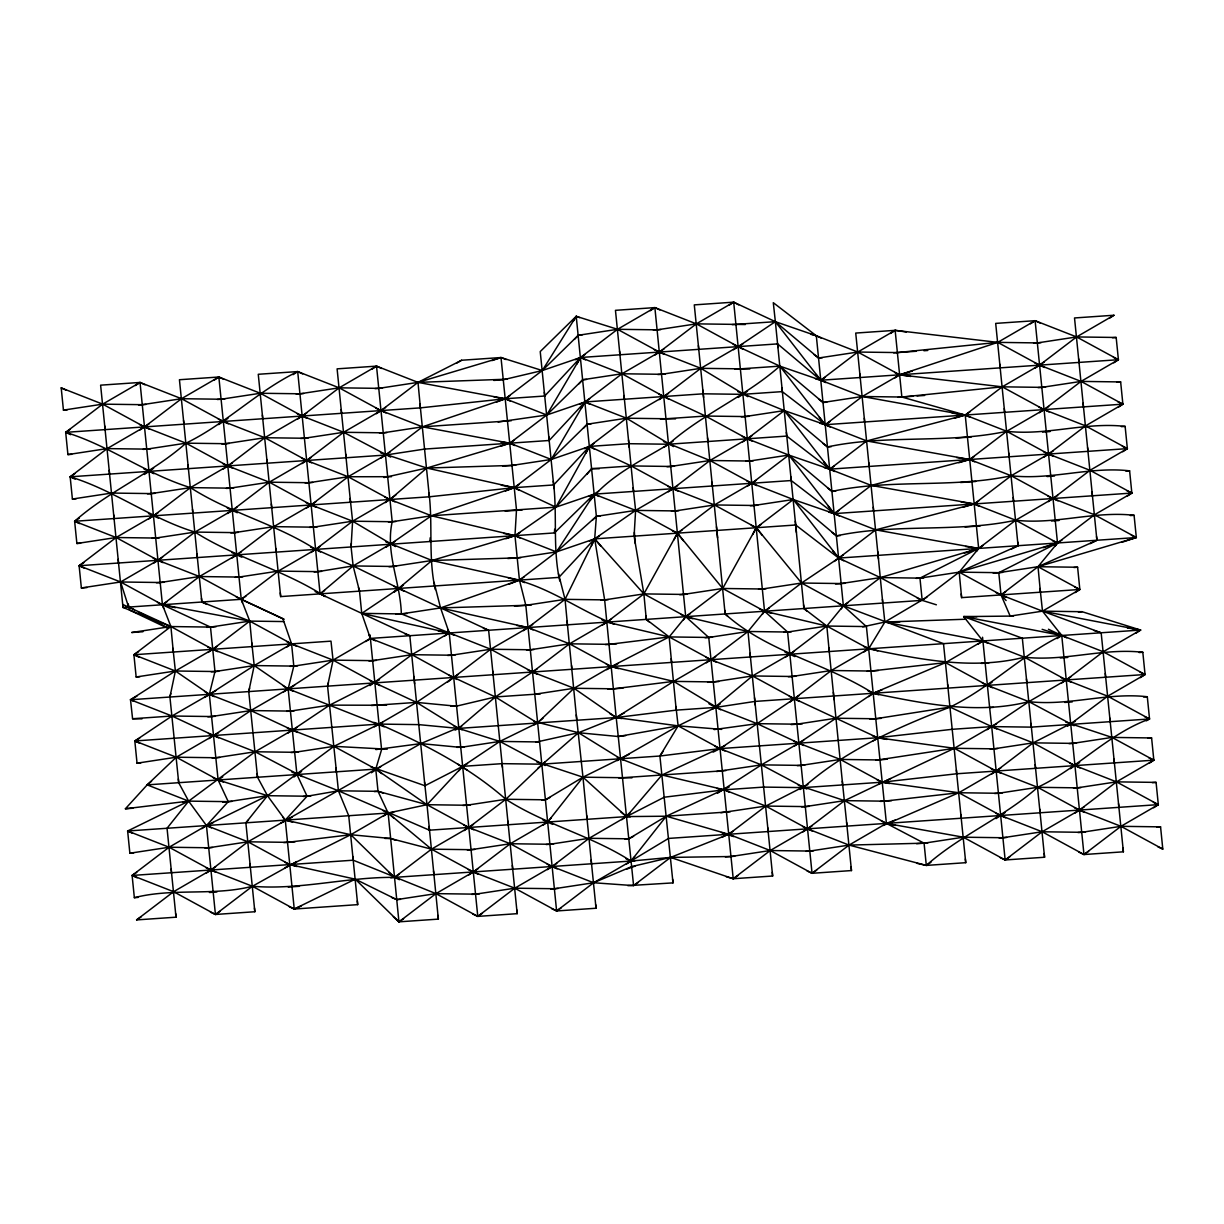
<?xml version="1.0" encoding="UTF-8"?>
<svg xmlns="http://www.w3.org/2000/svg" width="1224" height="1224" viewBox="0 0 1224 1224"><rect width="100%" height="100%" fill="white"/><g stroke="black" fill="none" stroke-linecap="round" stroke-linejoin="round"><path stroke-width="1.5" d="M375.401 640.764L370.398 638.423L361.738 613.377L359.504 591.146L353.139 565.932L351.074 546.96L352.604 521.194L350.171 498.52M435.3 589.586C428.109 557.685 432.975 525.218 429.027 493.15M559.781 580.987C552.422 548 557.593 514.417 553.294 481.231M351.074 546.96L351.365 543.211M429.899 541.513L430.19 537.764M86.996 587.566L81.365 587.948L79.116 565.733L554.396 532.93L554.671 529.181M634.369 532.394L635.302 543.548M211.461 827.883L206.458 825.542L188.649 801.123L178.704 782.702L169.922 697.037L175.384 670.997L172.951 648.322M352.833 856.479L357.683 904.643L294.25 909.034L285.284 820.111L267.475 795.692L257.53 777.255L248.747 691.591L254.21 665.565L251.777 642.891M512.336 865.506L517.186 913.67L477.773 916.394L435.943 893.627L353.2 860.197L348.718 815.735L338.421 790.796L327.573 686.159L333.05 660.119L330.985 641.147L133.906 654.748L136.155 676.979L139.903 676.719M169.922 697.037L170.794 693.534M248.747 691.591L249.62 688.087M327.573 686.159L328.445 682.655M591.498 545.766L594.68 538.866L596.379 516.36L576.213 316.297L617.523 329.302L659.353 352.068L700.832 368.317L747.833 396.683M585.959 453.155L589.478 446.423L626.474 418.21L663.836 396.53L700.832 368.317L743.044 343.791M673.934 539.891L677.438 533.159L714.449 504.946L751.796 483.251L788.791 455.053L829.75 469.159L871.228 485.408L974.197 503.951L1015.675 520.215L1057.505 542.982L1062.141 539.861M752.76 534.46L756.279 527.712L793.274 499.514L834.232 513.621L875.711 529.87L978.664 548.413L983.316 545.292M576.887 364.079L580.528 357.5L617.523 329.302L654.871 307.607L696.349 323.855L743.197 349.36M581.369 408.525L584.995 401.962L622.006 373.764L659.353 352.068L696.349 323.855L733.696 302.16L775.358 321.667L816.316 335.774L857.794 352.038L899.625 374.804L910.824 376.472M573.322 321.224L576.213 316.297L579.671 317.659M627.897 885.671L673.001 882.886L659.904 756.019L678.127 725.847L715.658 707.411L720.094 704.029M864.006 651.933L868.658 648.812L884.845 622.052L926.843 597.236M590.182 500.555C609.843 475.555 641.575 460.591 668.488 444.236C702.683 413.819 745.646 396.545 779.826 366.129L820.784 380.236L862.262 396.499L965.231 415.043L1006.709 431.292L1048.54 454.058L1090.018 470.307L1131.848 493.073L1127.197 496.194M370.78 766.76L424.927 785.731L462.657 766.362L502.069 763.654L541.666 764.189L659.904 756.019L662.98 751.536M683.528 619.803L685.715 616.667L722.711 588.469L756.279 527.712L760.915 524.591M762.353 614.372L764.541 611.235L801.536 583.022L843.351 554.962M841.179 608.925L843.367 605.788L880.362 577.59L978.664 548.413L1015.675 520.215L1053.023 498.52L1090.018 470.307L1127.365 448.627L1125.131 426.396C1085.229 421.836 1046.612 435.851 1006.709 431.292C947.682 444.021 886.528 434.199 827.516 446.928L823.064 443.501M976.523 551.412L978.664 548.413L965.231 415.043L1002.226 386.83L1039.574 365.135L1076.584 336.937L1113.932 315.241L1074.519 317.965L1096.918 540.258L1090.201 543.655M1055.348 545.981L1057.505 542.982L1094.501 514.769L1131.848 493.073L1129.614 470.842C1089.712 466.298 1051.095 480.313 1011.192 475.753C952.165 488.483 891.011 478.661 831.983 491.39L827.546 487.963M297.34 727.24L255.112 751.766L188.649 801.123L167.045 828.266L176.011 917.189L136.598 919.913L173.594 891.699L210.941 870.004L247.937 841.806L420.827 743.595L461.632 726.337M210.421 912.125L215.424 914.466L254.837 911.742L245.871 822.834L267.475 795.692L333.938 746.334L382.592 722.42M848.018 602.667L843.367 605.788L826.827 626.045L789.832 654.259L752.485 675.954L712.414 709.293M586.801 474.407L591.727 468.654L631.14 465.931L670.721 466.466L709.966 460.499L749.547 461.035L788.791 455.053L831.983 491.39L835.747 491.13M458.985 770.676L462.657 766.362L499.836 741.423L537.367 722.986L543.028 718.136M551.32 817.739L547.648 822.038L542.997 825.16M634.629 856.754L630.957 861.053L626.306 864.175M132.896 808.238L125.399 808.758L147.171 784.875L176.287 757.212L218.515 732.686M201.822 828.663L206.458 825.542L228.245 801.659L267.475 795.692L307.071 796.227L338.421 790.796L378.017 791.331L426.992 804.704L468.823 827.47L510.301 843.734L552.131 866.5L593.609 882.749L633.588 885.61L638.224 882.489M245.871 822.834L248.441 820.019M574.438 339.4L578.279 335.269L617.523 329.302L657.104 329.837L696.349 323.855L745.37 324.528M71.681 454.318L67.917 454.578L65.683 432.347L420.413 407.867L505.298 398.749L544.711 396.025L580.528 357.5L585.164 354.379M578.921 383.862L582.762 379.731L622.006 373.764L661.587 374.299L700.832 368.317L749.838 368.975M76.148 498.78L72.4 499.04L70.166 476.809L385.468 455.053L424.713 449.07L549.193 440.487L584.995 401.962L589.647 398.84M583.404 428.323L587.245 424.192L626.474 418.21L675.495 418.883M537.841 768.289L578.493 732.717L616.192 717.539L624.424 712.842M630.299 812.491L621.823 819.713M554.396 532.93L594.13 494.144L598.781 491.023M592.401 520.246L596.379 516.36L635.608 510.393L675.204 510.928L714.449 504.946L754.03 505.481L793.274 499.514L836.466 535.852L840.23 535.592M534.123 724.868L537.367 722.986L574.01 688.271L611.357 666.575L669.176 636.924L685.715 616.667L690.351 613.545M394.449 591.865L431.965 560.485L514.967 535.653L519.726 532.731M157.422 602.407L210.497 627.086L214.98 671.532L209.335 694.314L211.568 716.545L218.117 779.979L228.245 801.659L188.649 801.123L147.171 784.875L151.562 781.218M294.02 776.98L301.594 771.411M371.377 772.757L380.802 766.622M395.872 495.001L385.3 502.62M447.785 681.967L490.702 649.24L528.049 627.545L565.044 599.347L594.68 538.866L635.608 510.393L672.971 488.697L709.966 460.499L747.313 438.804L784.309 410.591L825.267 424.697L866.745 440.946L969.714 459.505L1011.192 475.753L1053.023 498.52L1094.501 514.769L1136.331 537.535L1134.082 515.304C1094.195 510.76 1055.562 524.775 1015.675 520.215C956.648 532.945 895.494 523.122 836.466 535.852L832.014 532.425M315.088 591.529L361.738 613.377L401.334 613.913L490.702 649.24L532.532 672.007L569.527 643.809L606.875 622.113L643.885 593.9L677.438 533.159L682.089 530.038M834.263 561.464L875.711 529.87L974.197 503.951L978.833 500.846M789.878 702.102L831.31 670.507L868.658 648.812C919.821 659.323 972.575 670.308 1024.396 657.181C1064.299 661.74 1102.916 647.726 1142.818 652.285L1145.052 674.516L1140.416 677.622M350.538 502.223L337.105 368.852L376.518 366.129L392.2 521.73C385.193 553.309 400.585 582.762 401.334 613.913L440.563 607.93L525.815 605.314L565.044 599.347L604.641 599.882L643.885 593.9L683.466 594.436L722.711 588.469L762.292 589.004L801.536 583.022L841.133 583.557L880.362 577.59L919.958 578.126L959.188 572.144L1001.018 594.91L1038.013 566.712L1096.918 540.258L1096.536 536.556M868.703 696.655L873.14 693.274L945.571 662.628L982.918 640.932L1024.396 657.181L1066.226 679.947L1107.705 696.196L1149.535 718.962L1146.291 720.86M800.022 789.526L803.265 787.629C845.692 750.037 897.804 727.393 950.054 707.089C990.277 687.704 1021.52 654.871 1061.744 635.486L1103.222 651.749L1145.052 674.516L1107.705 696.196L1067.466 726.291M394.465 591.789L403.446 585.057M324.62 590.504L320.091 593.87L325.064 596.226M70.334 429.226L65.683 432.347L70.671 434.688M135.374 385.56L140.026 382.454L181.504 398.703L223.334 421.469L264.812 437.718L306.643 460.484L348.121 476.748L389.951 499.514L431.429 515.763L514.967 535.653L556.446 551.902L594.68 538.866L599.423 535.959M74.802 473.688L70.166 476.809L75.154 479.15M139.857 430.022L149.16 423.795M214.215 380.128L218.851 377.007L260.329 393.256L302.16 416.022L343.638 432.286L390.655 457.072M79.285 518.15L74.633 521.271L76.883 543.502L80.631 543.242M144.34 474.484L153.627 468.241M218.683 424.59L227.985 418.348M293.041 374.682L297.692 371.576L339.17 387.824L381.001 410.591L422.464 426.839L509.781 443.195L551.259 459.459L589.478 446.423L628.891 443.7L668.488 444.236L786.726 436.081L829.75 469.159L834.753 471.5M83.767 562.612L79.116 565.733L84.119 568.074M148.823 518.945L158.11 512.703M223.166 469.052L232.468 462.81M297.524 419.144L306.811 412.916M371.867 369.25L376.518 366.129L417.996 382.378L505.298 398.749L546.776 414.997L584.995 401.962L703.249 393.807L742.83 394.342L782.243 391.619L825.267 424.697L830.27 427.038M153.306 563.407L162.593 557.165M227.649 513.499L236.936 507.272M301.991 463.605L311.294 457.363M376.349 413.712L385.637 407.47M167.076 601.627L162.425 604.748L120.595 581.981L79.116 565.733L116.112 537.52L153.474 515.824L190.47 487.626L227.817 465.931L264.812 437.718L302.16 416.022L339.17 387.824L376.518 366.129L381.505 368.47M232.132 557.96L241.419 551.733M306.474 508.067L315.777 501.825M380.832 458.174L390.119 451.931M509.949 395.627L505.298 398.749L496.5 402.084M138.557 651.627L133.906 654.748L138.909 657.089M650.219 310.728L654.871 307.607L659.874 309.947M245.902 596.18L241.25 599.301L123.012 607.471L122.706 604.427L170.901 626.55L212.731 649.317L254.21 665.565L288.16 688.867L293.163 691.208M310.957 552.529L320.244 546.287M514.432 440.089L509.781 443.195L500.784 446.255M208.095 652.423L217.382 646.196M654.702 355.19L663.989 348.947M729.045 305.281L733.696 302.16L738.715 304.898M385.851 547.357L431.429 515.763L514.264 487.657L553.676 484.949L589.478 446.423L594.13 443.302M518.899 484.536L514.264 487.657L505.466 490.992M204.683 697.435L254.21 665.565L291.572 643.87L333.05 660.119L379.899 685.624M286.921 646.991L291.572 643.87L282.912 618.808L236.263 596.96M659.185 399.636L668.472 393.409M733.528 349.743L775.358 321.667L773.293 302.695L816.316 335.774L821.304 338.115M414.63 683.803L409.811 635.715L361.738 613.377L398.917 588.423L488.636 630.268L493.119 674.73M208.998 738.638L250.813 710.563L294.602 685.226M283.509 691.988L333.05 660.119L370.398 638.423L922.192 600.357L936.375 604.794M365.747 641.544L370.398 638.423L411.876 654.687L456.934 679.458M663.836 447.357L673.139 441.114M738.194 397.463L747.481 391.221M213.114 777.638L218.117 779.979L222.768 776.857M287.824 733.191L329.638 705.131L379.517 679.764M524.101 576.994L519.45 580.115L508.954 584.246M825.435 377.114L820.784 380.236L815.475 378.828M890.491 333.464L895.142 330.342L997.744 342.368L1037.34 342.919L1076.584 336.937L1116.166 337.472L1118.415 359.703L1113.764 362.824M444.572 636.113L449.223 632.992L454.226 635.332M668.319 491.818L677.606 485.576M742.662 441.91L751.964 435.683M136.767 872.329L132.115 875.451L134.349 897.682L138.113 897.421M829.918 421.576L825.267 424.697L819.958 423.29M894.974 377.925L899.625 374.804L997.744 342.368L1035.106 320.688L1076.584 336.937L1118.415 359.703L1081.052 381.398L1044.057 409.596L1006.709 431.292L969.714 459.505L958.79 462.733M458.342 674.332L416.527 702.392L374.345 726.827M523.398 630.666L532.7 624.439M747.145 486.372L756.447 480.145M136.598 919.913L141.234 916.791M206.29 873.125L215.592 866.883M280.648 823.232L292.291 817.066M1030.455 323.794L1035.106 320.688L1040.094 323.029M834.401 466.038L829.75 469.159L824.425 467.736M537.183 668.885L495.353 696.961L458.541 728.418L455.129 730.101M602.239 625.235L611.526 618.992M220.075 911.344L215.424 914.466L173.594 891.699L132.115 875.451L169.111 847.238L206.458 825.542L267.475 795.692L218.117 779.979L176.287 757.212L134.808 740.964L137.042 763.179L140.806 762.919M285.131 867.694L350.783 834.707L388.13 813.011L426.992 804.704L466.573 805.254L505.818 799.272L545.414 799.808L550.326 797.283M969.882 411.922L965.231 415.043L954.307 418.287M1034.938 368.256L1044.225 362.029M1109.281 318.362L1113.932 315.241M383.495 816.133L388.13 813.011L393.715 812.292M838.884 510.5L834.232 513.621L828.908 512.198M606.706 669.696L618.181 663.469M974.365 456.384L969.714 459.505L871.228 485.408L834.232 513.621L791.209 480.542L594.13 494.144L555.91 507.164L431.429 515.763L392.2 521.73L352.604 521.194L313.359 527.177L273.778 526.641L234.534 532.624L194.953 532.073L155.708 538.055L116.112 537.52L76.883 543.502M1039.406 412.718L1048.708 406.475M769.177 608.114L764.541 611.235L748.002 631.492L711.006 659.69L673.659 681.386L616.192 717.539L458.541 728.418L418.761 724.623L379.18 724.088L134.808 740.964L171.987 716.009L215.776 690.673M544.772 762.108L505.818 799.272L468.823 827.47L431.475 849.165L394.465 877.379L390.747 877.853M706.355 662.811L715.658 656.569M399.116 874.257L394.465 877.379C346.82 876.874 300.14 890.292 252.419 886.268C213.496 896.259 173.288 887.691 134.349 897.682M464.171 830.591L473.474 824.364M1043.888 457.179L1053.191 450.937M1118.246 407.286L1122.882 404.165L1120.649 381.934L1081.052 381.398L1041.823 387.365L1002.226 386.83L899.625 374.804L894.622 372.463M785.181 657.38L794.483 651.137M403.599 918.719L398.947 921.84L393.332 916.745M468.654 875.053L477.941 868.811M1048.371 501.641L1057.674 495.399M1122.714 451.733L1127.365 448.627L1085.535 425.86L1044.057 409.596L1002.226 386.83L901.859 397.035L862.262 396.499L823.033 402.466L818.581 399.055M798.966 695.599L719.957 748.614L713.164 752.102M482.424 913.272L477.773 916.394L472.785 914.053M547.48 869.621L556.782 863.379M1135.933 633.175L1140.584 630.054L1082.092 611.709L1042.496 611.159L1010.167 616.085L1001.018 594.91L1005.669 591.789M794.146 746.288L873.14 693.274L881.999 689.938M561.25 907.841L556.614 910.962L551.611 908.621M978.267 644.053L982.918 640.932L987.921 643.273M1075.207 592.584L1079.843 589.478L1077.61 567.248L1038.013 566.712L998.784 572.679L959.188 572.144L922.192 600.357L917.189 598.016M733.39 831.157L721.931 837.384M807.916 784.508L765.75 806.065L728.739 834.278L670.584 857.412L631.523 866.638L593.609 882.749L556.614 910.962L514.784 888.196L473.306 871.932L431.475 849.165L388.13 813.011L383.143 810.671M872.972 740.857L881.173 736.557M591.161 860.074L596.027 908.239L556.614 910.962L534.766 694.238L574.01 688.271L613.606 688.806L673.659 681.386L713.24 681.921L752.485 675.954L792.066 676.49L831.31 670.507L870.907 671.043L945.571 662.628L987.401 685.394L992.052 682.273M1057.108 638.607L1061.744 635.486L1042.496 611.159L1001.018 594.91L998.784 572.679L1057.505 542.982L1035.106 320.688L995.693 323.396L1018.077 545.705L1011.376 549.086M737.873 875.619L733.222 878.74L726.092 876.675M802.929 831.953L812.216 825.71M987.064 729.718L1028.879 701.643L1066.226 679.947L1103.222 651.749L1140.584 630.054L1042.496 611.159L1040.063 588.484M1061.575 683.068L1070.878 676.826M816.699 870.172L812.048 873.293L807.06 870.952M883.3 825.481L958.836 792.739L996.183 771.059L1033.178 742.846L1075.361 721.288M991.532 774.165L1000.834 767.938M930.959 862.293L926.308 865.414L917.143 863.379M996.015 818.626L1005.317 812.399M1070.373 768.733L1079.66 762.491M1009.785 856.846L1005.149 859.967L1000.146 857.626M1074.84 813.195L1084.143 806.953M1149.198 763.286L1153.834 760.165L1151.6 737.95L1112.004 737.414L1072.775 743.381L1033.178 742.846L993.949 748.828L954.353 748.292L877.623 737.735L719.957 748.614L659.904 756.019M1088.626 851.414L1083.974 854.536L1078.971 852.195M1153.666 807.748L1158.317 804.627L1156.083 782.396L1116.487 781.861L1077.258 787.843L1037.661 787.307L998.417 793.274L958.836 792.739L882.106 782.197L803.265 787.629L763.684 787.093L724.271 789.817L664.219 797.222L626.474 816.592L589.127 838.287L552.131 866.5L514.784 888.196L477.773 916.394L449.223 632.992L440.563 607.93L434.015 582.272M395.23 541.329L353.139 565.932L320.091 593.87L297.692 371.576L258.264 374.284L280.663 596.593L558.863 577.391L594.68 538.866L795.692 525.004L838.715 558.083L843.734 560.806M456.766 363.084L461.586 360.254L500.998 357.546L542.293 370.535L580.528 357.5L777.592 343.898L820.784 380.236L825.787 382.577M139.689 738.133L134.808 740.964L139.811 743.305M467.537 763.531L462.657 766.362L426.992 804.704L438.36 919.117L398.947 921.84L355.266 879.169L289.767 864.572L284.779 862.231M617.248 760.624L678.127 725.847L721.655 729.382M724.837 745.783L661.97 774.991L626.474 816.592L429.41 830.193L338.421 790.796L291.955 772.191M803.663 740.336L761.435 764.862L717.463 793.305M729.137 786.986L666.269 816.209L628.723 838.822L624.959 839.083M878.847 784.079L954.353 748.292L996.581 723.767M136.95 696.104L130.509 699.745L132.575 718.733L141.999 718.855M370.046 685.624L411.876 654.687L449.223 632.992L447.923 629.641M628.998 754.382L582.976 777.179L545.414 799.808L541.651 800.068M633.634 836.298L628.723 838.822L589.127 838.287L549.882 844.269L510.301 843.734L471.056 849.701L431.475 849.165L390.548 838.501L350.783 834.707L285.284 820.111L282.943 817.28M626.596 869.162L635.256 866.072M461.586 360.254L417.996 382.378L381.001 410.591L343.638 432.286L306.643 460.484L269.295 482.179L232.3 510.393L194.953 532.073L157.942 560.286L120.595 581.981L81.365 587.948M133.63 852.96L129.866 853.22L127.633 830.989L188.649 801.123L125.399 808.758M296.759 861.528L252.419 886.268L215.424 914.466L206.458 825.542L213.45 822.513M301.242 905.99L294.25 909.034L289.247 906.693M575.326 359.718L580.528 357.5L622.006 373.764L668.855 399.253M579.809 404.18L584.995 401.962L626.474 418.21L673.491 446.576M584.292 448.642L589.478 446.423L631.14 465.931L672.971 488.697L714.449 504.946L756.279 527.712L801.536 583.022L843.367 605.788L943.505 643.656L965.736 862.691L926.308 865.414L849.058 845.096L807.58 828.832L765.75 806.065L724.271 789.817L661.97 774.991L620.491 758.742L578.493 732.717L534.031 721.426M588.943 496.363L594.13 494.144L635.608 510.393L677.438 533.159L722.711 588.469L764.541 611.235L771.671 613.301M589.494 541.084L594.68 538.866L643.885 593.9L685.715 616.667L692.845 618.732M890.72 778.541L844.575 800.634L807.58 828.832L770.217 850.527L733.222 878.74L670.584 857.412L630.957 861.053L394.465 877.379L388.85 872.284M895.264 820.049L886.406 823.4L849.058 845.096L812.048 873.293L770.217 850.527L728.739 834.278L666.269 816.209L626.474 816.592L620.706 811.772M491.987 360.59L500.998 357.546L506.185 359.565M505.971 538.698L514.967 535.653L555.91 507.164L591.727 468.654L599.255 468.761M964.39 553.141L978.664 548.413L959.188 572.144L961.605 597.633L1079.843 589.478L1038.013 566.712L1057.505 542.982L1052.502 540.641M1043.231 547.694L1057.505 542.982L959.188 572.144L1018.077 545.705L1017.71 541.987M1122.056 542.247L1136.331 537.535L1131.328 535.194M912.37 371.025L899.625 374.804L862.262 396.499L825.267 424.697L819.315 417.415M963.273 507.195L974.197 503.951L1011.192 475.753L1048.54 454.058L1085.535 425.86L1122.882 404.165L1081.052 381.398L1039.574 365.135L997.744 342.368L897.376 352.573L857.794 352.038L818.55 358.005L814.098 354.593M862.66 626.841L884.845 622.052L965.644 619.222M450.646 706.11L456.292 706.187L495.353 696.961L540.396 693.855M535.668 742.218L578.493 732.717L618.258 736.511L625.77 735.593M183.141 802.256L188.649 801.123M1157.797 846.748L1162.8 849.089L1160.566 826.858L1120.97 826.322L1081.725 832.305L1042.144 831.769L1002.9 837.736L963.319 837.201L924.074 843.183L849.058 845.096L809.814 851.062L770.217 850.527L730.988 856.509L670.584 857.412L633.588 885.61L618.258 736.511L678.127 725.847L719.957 748.614L761.435 764.862L806.723 788.99M395.49 546.577L352.604 521.194L311.125 504.946L269.295 482.179L227.817 465.931L185.987 443.164L144.508 426.901L102.678 404.149L61.2 387.886L63.434 410.117L102.678 404.149L142.275 404.685L181.504 398.703L221.1 399.238L260.329 393.256L299.926 393.791L339.17 387.824L378.752 388.36L417.996 382.378L506.981 379.195M67.917 454.578L107.161 448.596L146.742 449.132L185.987 443.164L225.583 443.7L264.812 437.718L304.409 438.253L343.638 432.286L383.234 432.822L422.464 426.839L511.295 420.719M72.4 499.04L111.644 493.058L151.225 493.593L190.47 487.626L230.051 488.162L269.295 482.179L308.892 482.715L348.121 476.748L391.45 476.702M136.155 676.979L175.384 670.997L214.98 671.532L254.21 665.565L293.806 666.101L333.05 660.119L372.632 660.654L411.876 654.687L451.457 655.222L490.702 649.24L530.298 649.776L569.527 643.809L609.124 644.344L669.176 636.924L708.757 637.459L748.002 631.492L787.598 632.028L826.827 626.045L866.424 626.581L886.406 823.4L924.074 843.183L926.308 865.414C960.503 834.998 1003.466 817.724 1037.661 787.307C1077.717 768.58 1107.628 734.201 1149.535 718.962L1147.301 696.747C1107.399 692.187 1068.782 706.202 1028.879 701.643C977.043 714.755 924.304 703.785 873.14 693.274L868.137 690.933M137.042 763.179L176.287 757.212L215.883 757.748L255.112 751.766L294.709 752.301L333.938 746.334L387.228 749.195M129.866 853.22L169.111 847.238L208.707 847.773L247.937 841.806L287.533 842.341L350.783 834.707L394.465 877.379L399.468 879.719M609.736 713.531L616.192 717.539L676.245 710.134L715.658 707.411L754.902 701.428L1145.052 674.516L1140.064 672.175M716.576 771.533L761.435 764.862L801.031 765.398L840.276 759.431L879.857 759.966L887.324 759.125M720.875 812.736L765.75 806.065L805.331 806.601L844.575 800.634L884.156 801.169L958.836 792.739L1000.666 815.505L1042.144 831.769L1083.974 854.536L1123.387 851.812L1118.537 803.648M1065.706 722.068L1112.004 737.414L1153.834 760.165L956.77 773.767L882.106 782.197L877.103 779.856M498.107 421.989L546.776 414.997L582.762 379.731L586.51 379.471M302.68 373.917L297.692 371.576C257.453 390.946 226.21 423.779 185.987 443.164C151.791 473.581 108.829 490.855 74.633 521.271L429.364 496.791L514.264 487.657L551.259 459.459L587.245 424.192L590.993 423.932M505.175 511.112L522.158 509.964M582.043 335.009L578.279 335.269L542.293 370.535L505.298 398.749L422.464 426.839L385.468 455.053L348.121 476.748L311.125 504.946L273.778 526.641L236.783 554.839L199.42 576.535L162.425 604.748L163.664 608.328M653.356 330.098L660.868 329.577M732.182 324.651L775.358 321.667L818.55 358.005L822.299 357.745M63.434 410.117L67.198 409.856M138.511 404.93L146.023 404.425M217.337 399.498L224.849 398.978M296.177 394.052L303.674 393.547M375.003 388.62L382.5 388.1M493.792 380.419L503.232 379.761L542.293 370.535L576.213 316.297L540.228 351.563L554.013 488.575M893.627 352.833L916.348 351.257M923.936 350.737L927.731 350.477M1033.591 343.164L1041.089 342.659M1112.417 337.732L1116.166 337.472M657.839 374.559L665.351 374.039M734.783 369.235L779.826 366.129L823.033 402.466L826.781 402.206M142.994 449.392L150.506 448.871M221.819 443.96L229.332 443.44M300.645 438.513L308.157 437.993M379.486 433.082L386.983 432.562M898.11 397.295L913.242 396.239M917.036 395.979L924.625 395.459M1038.059 387.625L1045.571 387.105M1116.9 382.194L1120.649 381.934M660.44 419.144L705.483 416.038L745.079 416.573L784.309 410.591L827.516 446.928L831.264 446.668M741.316 416.833L748.828 416.313M502.574 466.084L515.778 465.166M147.477 493.853L154.989 493.333M226.302 488.422L233.815 487.902M305.128 482.975L312.64 482.455M383.953 477.544L426.778 468.042L509.781 443.195L546.776 414.997L580.528 357.5L585.516 359.841M956.082 438.054L971.229 437.014M1042.542 432.087L1050.054 431.567M1121.368 426.656L1125.131 426.396M666.973 466.727L674.485 466.206M745.798 461.295L753.311 460.775M151.96 538.315L159.457 537.795M230.785 532.868L238.282 532.364M309.611 527.437L317.123 526.917M388.436 521.99L395.949 521.485M960.565 482.516L975.712 481.476M1047.025 476.549L1054.537 476.029M1125.851 471.102L1129.614 470.842M600.127 516.115L596.379 516.36L556.446 551.902L519.45 580.115L440.563 607.93L528.049 627.545L569.527 643.809L611.357 666.575L618.503 668.641M671.456 511.188L678.953 510.668M750.281 505.742L757.794 505.221M156.427 582.777L163.94 582.257M235.268 577.33L242.765 576.81M314.094 571.899L321.575 571.379M388.972 566.727L396.484 566.207M507.761 558.527L520.965 557.624M965.048 526.978L980.179 525.922M1051.508 521.011L1059.02 520.491M1130.333 515.564L1134.082 515.304M142.933 631.737L131.672 632.517L170.901 626.55L210.497 627.086L249.742 621.103L283.677 621.562M206.749 627.346L216.128 626.688M395.796 614.295L406.965 613.53M514.462 606.11L531.446 604.931M600.892 600.143L608.389 599.622M679.718 594.696L687.215 594.176M758.543 589.264L766.056 588.744M835.502 583.955L844.881 583.297M916.195 578.386L923.707 577.866M993.154 573.077L1002.533 572.419M1073.861 567.508L1077.61 567.248M211.217 671.792L218.729 671.288M290.057 666.361L297.554 665.841M368.883 660.914L376.395 660.394M447.709 655.483L455.221 654.962M526.534 650.036L534.047 649.516M605.36 644.604L616.651 643.824M705.009 637.719L712.521 637.199M783.834 632.288L791.347 631.768M1078.344 611.954L1082.092 611.709M132.575 718.733L171.987 716.009L211.568 716.545L250.813 710.563L290.409 711.098L329.638 705.131L386.539 705.254M207.82 716.805L215.332 716.285M286.645 711.358L294.158 710.838M371.438 705.514L416.527 702.392L456.292 706.187M607.976 689.188L623.016 688.148M707.61 682.319L718.87 681.538M788.317 676.75L795.829 676.229M867.143 671.303L878.388 670.523M981.403 663.423L988.916 662.903M1060.229 657.976L1067.741 657.456M1139.07 652.545L1142.818 652.285M212.119 758.008L219.632 757.488M290.96 752.561L298.457 752.041M982.551 637.23L989.635 707.625L993.398 707.365M1064.712 702.438L1072.224 701.918M1143.537 696.991L1147.301 696.747M464.355 747.13L456.827 747.344M791.102 724.593L802.363 723.812M869.927 719.146L881.173 718.366M147.171 784.875L375.768 769.1L426.992 804.704L424.56 782.029M1144.532 716.621L1149.535 718.962L1031.296 727.133L991.7 726.597L952.287 729.305L877.623 737.735L872.437 735.701M222.646 802.041L231.994 801.399M303.322 796.487L310.82 795.967M374.299 791.576L378.017 791.331L383.28 793.106M990.185 749.088L997.698 748.568M1069.011 743.641L1076.523 743.121M1147.852 738.194L1151.6 737.95M618.808 777.974L725.954 770.584M797.283 765.658L804.78 765.138M876.109 760.226L954.353 748.292L996.183 771.059L1037.661 787.307L1079.491 810.074L1120.97 826.322L1162.8 849.089M462.825 805.499L470.337 804.994M132.636 833.33L127.633 830.989L388.13 813.011L393.746 818.091M204.944 848.033L212.456 847.513M283.784 842.602L294.999 841.821M730.254 811.787L666.269 816.209L630.957 861.053L593.609 882.749L554.365 888.731L514.784 888.196L475.539 894.163L435.943 893.627L396.714 899.609L391.558 897.452M801.582 806.861L809.095 806.341M880.408 801.429L891.653 800.649M994.668 793.534L1002.181 793.03M1073.494 788.103L1081.006 787.583M1152.32 782.656L1156.083 782.396M467.308 849.961L474.82 849.441M546.134 844.529L553.646 844.009M353.2 860.197L132.115 875.451L137.119 877.792M209.426 892.495L216.939 891.975M288.252 887.063L299.467 886.283M725.342 856.892L734.737 856.249M806.065 851.323L813.562 850.802M916.592 843.703L927.823 842.923M999.151 837.996L1006.664 837.476M1077.977 832.565L1085.489 832.045M1156.802 827.118L1160.566 826.858M400.462 899.349L396.714 899.609L355.266 879.169L294.25 909.034L252.419 886.268L210.941 870.004L169.111 847.238L127.633 830.989M471.791 894.423L479.288 893.903M550.616 888.991L558.129 888.471M767.785 827.852L772.635 876.017L733.222 878.74L708.757 637.459L685.715 616.667L680.712 614.326M846.61 822.406L851.476 870.57L812.048 873.293L787.598 632.028L764.541 611.235L759.538 608.894M1039.711 809.079L1044.562 857.244L1005.149 859.967L963.319 837.201L886.406 823.4L881.402 821.059M1013.472 616.054L963.671 616.605L982.918 640.932L884.845 622.052L882.412 599.362M884.845 622.052L899.885 621.884M634.751 861.023L630.957 861.053L625.954 858.712M375.89 749.578L420.827 743.595L460.607 747.39L499.836 741.423L539.432 741.958M976.874 616.789L963.671 616.605L1022.331 638.209L1040.079 812.797M714.128 729.581L757.136 723.659L796.732 724.195L835.961 718.228L875.558 718.763L950.054 707.089L996.703 728.938M631.982 777.852L582.976 777.179L536.663 761.848M384.902 838.425L390.548 838.501L395.918 840.307M630.284 816.867L626.474 816.592L582.976 777.179L576.29 714.877M969.347 617.309L963.671 616.605L1061.744 635.486L1083.974 854.536L1120.97 826.322L1158.317 804.627L1116.487 781.861L1075.009 765.612L1033.178 742.846L991.7 726.597L989.635 707.625M532.532 672.007L574.01 688.271L616.192 717.539L678.127 725.847L675.908 706.493M906.357 332.01L895.142 330.342L855.729 333.066L878.465 559.001M952.15 413.1L965.231 415.043L970.234 417.384M956.633 457.547L969.714 459.505L974.717 461.846M961.115 502.008L974.197 503.951L979.185 506.308M965.583 546.47L978.664 548.413L919.958 578.126L922.192 600.357L880.362 577.59L838.715 558.083L832.748 550.8M494.175 397.066L505.298 398.749L510.301 401.089M500.509 441.803L509.781 443.195L514.784 445.536M1127.396 627.943L1140.584 630.054L130.509 699.745L133.844 701.306M887.002 739.418L877.623 737.735L789.312 696.38M889.603 783.544L882.106 782.197L840.276 759.431L793.611 741.147M501.259 485.224L514.264 487.657L555.91 507.164L589.478 446.423L594.497 449.147M508.312 578.019C546.562 585.103 578.569 610.118 614.02 624.179M516.911 625.464L528.049 627.545L533.052 629.886M438.192 630.926L449.223 632.992L361.738 613.377M600.846 546.149L594.68 538.866L604.641 599.882L616.192 717.539L621.67 718.564M716.958 788.455L724.271 789.817L729.259 792.158M503.86 533.434L514.967 535.653L519.971 537.994M863.67 646.471L877.837 650.847M895.586 825.42L886.406 823.4L844.575 800.634L798.278 785.288M175.46 607.67L162.425 604.748L140.026 382.454L100.613 385.162L123.012 607.471L170.901 626.55L173.318 652.025M721.41 832.534L733.742 836.619M878.664 694.727L873.14 693.274C825.695 663.071 767.693 652.239 725.128 613.958L724.746 610.24M810.992 334.366L816.316 335.774L843.367 605.788L866.424 626.581M292.582 822.1L285.284 820.111L307.071 796.227L296.942 774.532L290.409 711.098L288.16 688.867L293.806 666.101L291.572 643.87L249.742 621.103L201.838 602.024L201.47 598.322M297.065 866.546L289.767 864.572L247.937 841.806L206.458 825.542M1094.072 630.544L1101.156 632.777L1118.904 807.35M1042.144 629.335L1061.744 635.486L1059.204 632.686M373.886 722.405L379.18 724.088C424.269 744.039 468.532 766.515 505.818 799.272C545.246 824.762 591.529 835.564 630.957 861.053L668.518 838.425L1158.317 804.627L1153.329 802.286M1101.156 632.777L1042.496 611.159L1079.843 589.478L1074.856 587.138M302.252 776.567L255.112 751.766L208.447 733.482M218.117 779.979L223.426 782.014M987.401 685.394L1028.879 701.643L1074.167 725.756M461.999 729.779L453.523 725.694M545.124 765.536L499.836 741.423L458.541 728.418L416.527 702.392L369.877 680.544M287.288 728.051L333.938 746.334L375.768 769.1L381.827 773.675M483.312 628.157L488.636 630.268M404.639 633.649L409.811 635.715M393.654 586.204L403.935 591.161M284.182 619.252L241.25 599.301L199.42 576.535L157.942 560.286L116.112 537.52L74.633 521.271L79.636 523.612M206.994 604.411L201.838 602.024L196.988 553.86M1113.412 357.362L1118.415 359.703L820.784 380.236L816.026 374.422M1034.586 362.794L1044.577 367.475M1117.894 401.824L1122.882 404.165L825.267 424.697L779.826 366.129L733.176 344.281M1039.069 407.255L1049.06 411.937M1122.362 446.286L1127.365 448.627L829.75 469.159L823.798 461.876M1043.536 451.717L1053.543 456.399M1126.845 490.732L1131.848 493.073L834.232 513.621L828.281 506.338M1048.019 496.179L1058.01 500.861M654.35 349.727L664.341 354.409M658.833 394.189L705.483 416.038L747.313 438.804L788.791 455.053L834.232 513.621L839.236 515.962M742.31 436.463L752.316 441.145M996.03 592.569L1006.021 597.251M589.999 404.303L584.995 401.962L551.259 459.459L512.014 465.426L426.778 468.042L380.48 452.712M746.793 480.91L756.799 485.607M1048.417 629.243L1066.747 637.826M667.967 486.356L677.958 491.038M751.276 525.371L756.279 527.712L762.093 535.225M1061.223 677.606L1071.229 682.288M838.364 603.447L843.367 605.788M599.133 496.485L594.13 494.144L556.446 551.902L517.216 557.884L431.965 560.485L392.736 566.467L353.139 565.932L317.842 571.639L278.261 571.103L239.017 577.07L199.42 576.535L160.191 582.517L120.595 581.981L129.56 610.072L167.764 628.218M672.45 530.818L677.438 533.159L683.267 540.671M1148.846 757.824L1153.834 760.165L1116.487 781.861L1079.491 810.074L1042.144 831.769L1005.149 859.967L991.7 726.597M982.398 683.053L992.404 687.735M375.998 408.25L385.988 412.932M1070.021 763.271L1080.012 767.953M223.854 379.348L218.851 377.007L179.438 379.731L197.355 557.563M297.172 413.681L307.163 418.363M784.829 651.918L794.835 656.599M991.18 768.718L1001.186 773.4M1074.488 807.733L1084.495 812.415M145.029 384.795L140.026 382.454L102.678 404.149L65.683 432.347C109.609 445.766 146.543 474.208 190.47 487.626C229.898 513.116 276.18 523.918 315.608 549.408L320.52 551.993M218.331 419.128L228.337 423.81M301.639 458.143L311.646 462.825M384.948 497.173L394.954 501.855M706.003 657.349L716.009 662.031M601.887 619.772L606.875 622.113L669.176 636.924L711.006 659.69L752.485 675.954L799.333 701.444M995.663 813.164L1005.669 817.846M61.2 387.886L66.203 390.227M139.505 424.56L149.512 429.242M222.814 463.59L232.82 468.272M306.122 502.605L316.129 507.287M803.786 745.508L757.136 723.659L715.658 707.411L708.971 703.769M720.661 709.752L673.659 681.386L611.357 666.575L606.354 664.234M143.988 469.022L153.979 473.703M227.297 508.052L237.288 512.734M310.605 547.067L353.139 565.932L398.917 588.423M714.969 746.273L724.96 750.955M527.529 669.666L537.535 674.347M148.471 513.483L158.462 518.165M231.78 552.498L241.771 557.18M802.577 826.491L812.568 831.173M448.703 675.113L495.353 696.961L537.367 722.986M617.156 757.182L623.827 760.303M152.954 557.945L162.945 562.627M286.569 641.529L296.56 646.211M207.743 646.976L217.734 651.658M457.669 764.021L467.002 769.988M542.645 819.697L552.651 824.379M297.463 732.411L250.813 710.563L209.335 694.314L204.515 691.453M214.338 696.655L209.335 694.314L175.384 670.997L133.906 654.748L170.901 626.55L162.425 604.748L249.742 621.103L252.159 646.593M463.819 825.129L473.826 829.811M547.128 864.159L557.119 868.841M218.637 737.858L171.987 716.009L130.509 699.745L175.384 670.997L212.731 649.317L249.742 621.103L241.25 599.301L218.851 377.007L181.504 398.703L144.508 426.901L107.161 448.596L70.166 476.809C114.092 490.227 151.011 518.67 194.953 532.073C236.14 558.282 284.152 569.864 325.11 596.593M468.302 869.591L478.293 874.273M205.938 867.663L215.944 872.345M524.545 582.609L519.45 580.115L431.965 560.485L385.575 541.666M737.812 391.603L784.309 410.591L829.75 469.159L866.745 440.946L965.231 415.043L901.859 397.035L895.142 330.342L857.794 352.038L820.784 380.236L775.358 321.667L796.411 532.425M663.469 441.512L709.966 460.499L751.796 483.251L793.274 499.514L838.715 558.083L1136.331 537.535L1038.013 566.712L1040.431 592.187M868.658 648.812L826.827 626.045L803.954 608.512L803.571 604.809M519.282 490.396L514.264 487.657L426.778 468.042L389.951 499.514L352.604 521.194L315.608 549.408L278.261 571.103L241.25 599.301L242.49 602.881M384.198 726.827L288.16 688.867L283.341 686.006M134.273 609.766L129.254 607.028L127.954 603.677M139.291 612.505L167.734 627.973M806.662 610.96L803.954 608.512L795.309 521.286M727.836 616.391L725.128 613.958L716.484 526.733M649.011 621.838L646.287 619.39L645.92 615.687M1001.018 594.91L1006.113 600.525M369.097 635.072L370.398 638.423M358.464 587.489L359.504 591.146M842.311 781.203L846.993 826.108M828.878 647.833L834.064 699.638M750.052 653.264L755.239 705.07M698.384 345.642L703.586 397.448M707.533 437.809L717.585 537.872M671.211 658.711L676.245 710.134M619.558 351.074L629.243 447.341M633.175 487.718L635.608 510.393L634.093 536.143L643.885 593.9L646.287 619.39L669.176 636.924L671.593 662.413M616.192 717.539L618.258 736.511M567.094 621.119L576.779 720.263M586.694 815.612L591.544 863.777M507.868 821.059L512.718 869.224M420.031 404.165L429.364 496.791M502.069 763.654L508.235 824.762M1078.619 358.724L1079.002 362.426M1083.102 403.17L1083.469 406.888M1087.585 447.632L1087.952 451.335M1092.053 492.094L1092.435 495.797M1114.054 759.186L1114.421 762.889M1123.02 848.11L1123.387 851.812M1105.272 673.521L1105.639 677.224M1109.755 717.983L1110.122 721.686M999.794 364.155L1000.161 367.858M1004.277 408.617L1004.644 412.32M1008.76 453.079L1009.127 456.782M1013.227 497.541L1013.61 501.243M1026.446 678.968L1026.814 682.671M1030.914 723.43L1031.296 727.133M1035.229 764.633L1035.596 768.335M1044.179 853.541L1044.562 857.244M961.238 593.931L961.605 597.633M947.606 684.4L947.988 688.102M956.403 770.064L956.77 773.767M960.871 814.526L961.253 818.229M965.354 858.988L965.736 862.691M859.829 373.81L860.212 377.512M864.312 418.271L864.679 421.974M868.795 462.733L869.162 466.436M873.263 507.195L873.645 510.898M877.746 551.657L882.779 603.065M851.093 866.867L851.476 870.57M833.36 692.294L842.678 784.905M781.876 387.916L782.243 391.619M786.359 432.378L786.726 436.081M790.842 476.84L791.209 480.542M772.268 872.314L772.635 876.017M754.519 697.726L768.167 831.555M702.867 390.104L707.9 441.512M712.001 482.271L712.383 485.974M624.041 395.536L624.408 399.238M628.524 439.997L633.558 491.421M672.619 879.184L673.001 882.886M544.343 392.323L544.711 396.025M548.826 436.784L549.193 440.487M571.577 665.581L571.945 669.283M595.644 904.536L596.027 908.239M558.496 573.689L565.044 599.347L567.462 624.837M534.766 694.238L525.815 605.314L519.45 580.115L514.967 535.653L516.497 509.888L500.998 357.546L417.996 382.378L420.413 407.867M492.737 671.027L502.452 767.356M516.819 909.967L517.186 913.67M413.911 676.459L424.927 785.731M429.027 826.491L429.41 830.193M433.51 870.952L433.893 874.655M437.993 915.414L438.36 919.117M370.046 634.935L381.597 749.578L375.768 769.1L378.017 791.331L388.13 813.011L398.947 921.84L435.943 893.627L473.306 871.932L510.301 843.734L547.648 822.038L582.976 777.179L587.061 819.315M341.205 409.596L341.572 413.314M345.688 454.058L346.055 457.761M357.316 900.941L357.683 904.643M335.988 768.106L336.355 771.808M262.38 415.043L262.747 418.746M266.863 459.505L267.23 463.207M271.33 503.967L271.713 507.669M275.813 548.428L276.196 552.131M280.296 592.875L280.663 596.593M257.162 773.553L257.53 777.255M249.987 863.578L250.354 867.281M254.47 908.04L254.837 911.742M183.554 420.49L183.921 424.192M188.022 464.936L188.404 468.654M192.505 509.398L192.887 513.101M178.337 778.984L178.704 782.702M171.161 869.025L171.528 872.727M175.629 913.486L176.011 917.189M104.713 425.921L105.096 429.624M109.196 470.383L109.579 474.086M113.679 514.845L114.046 518.548M118.162 559.307L118.529 563.009M829.245 651.535L826.827 626.045L764.541 611.235L733.696 302.16L694.283 304.883L698.766 349.345M777.592 343.898L777.944 347.54M750.419 656.967L748.002 631.492L685.715 616.667L654.871 307.607L615.458 310.33L619.941 354.776"/></g></svg>
